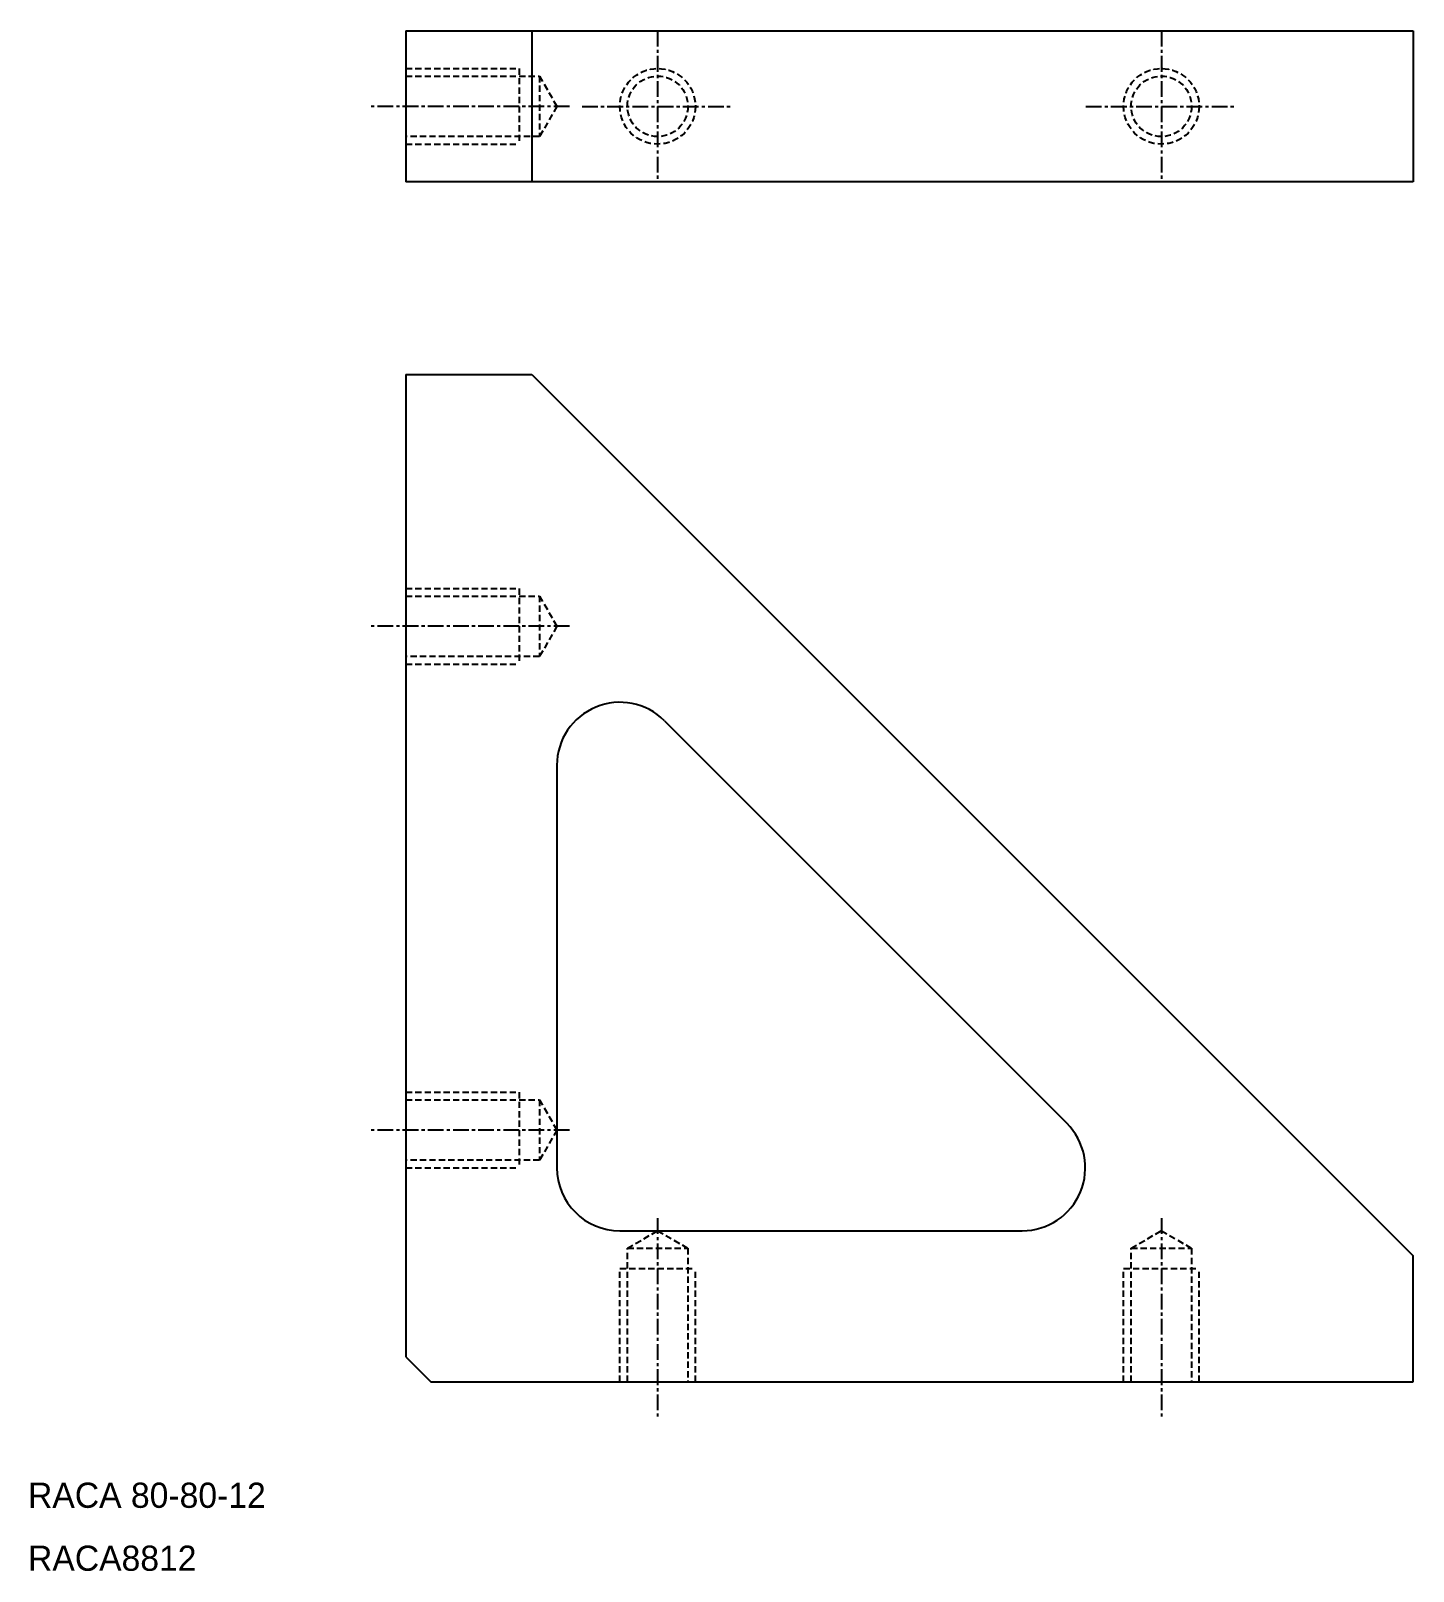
# Model space of a CAD drawing. Extents: x 8410 to 8519, y -290 to -168.
import ezdxf

# ---------------------------------------------------------------- set-up
doc = ezdxf.new("R2010")
doc.units = 0
doc.linetypes.add('CENTER', pattern=[2, 1.25, -0.25, 0.25, -0.25])
doc.linetypes.add('DASHED', pattern=[0.75, 0.5, -0.25])
doc.layers.get('0').update_dxf_attribs({"linetype": 'CONTINUOUS'})
doc.layers.add('CENTER', color=1, linetype='CENTER')

msp = doc.modelspace()

# ---------------------------------------------------------------- linework, layer by layer
at = {"color": 7, "linetype": 'CONTINUOUS'}
for p, q in [((8439.33, -167.77), (8439.33, -179.77)), ((8439.33, -167.77), (8519.33, -167.77)), ((8449.33, -167.77), (8449.33, -179.77)), ((8519.33, -167.77), (8519.33, -179.77)), ((8519.33, -179.77), (8439.33, -179.77)), ((8439.33, -195.05), (8449.33, -195.05)), ((8439.33, -195.05), (8439.33, -273.05)), ((8449.33, -195.05), (8519.33, -265.05)), ((8459.87, -222.56), (8491.83, -254.52)), ((8451.33, -226.09), (8451.33, -258.05)), ((8456.33, -263.05), (8488.29, -263.05)), ((8519.33, -275.05), (8519.33, -265.05)), ((8439.33, -273.05), (8441.33, -275.05)), ((8441.33, -275.05), (8519.33, -275.05))]:
    msp.add_line(p, q, dxfattribs=at)
at = {"color": 3, "linetype": 'DASHED'}
for p, q in [((8439.33, -170.77), (8448.33, -170.77)), ((8448.33, -170.77), (8448.33, -176.77)), ((8439.33, -171.37), (8449.95, -171.37)), ((8449.95, -171.37), (8451.33, -173.77)), ((8449.95, -171.37), (8449.95, -176.17)), ((8451.33, -173.77), (8449.95, -176.17)), ((8449.95, -176.17), (8439.33, -176.17)), ((8439.33, -176.77), (8448.33, -176.77)), ((8439.33, -212.05), (8448.33, -212.05)), ((8439.33, -212.65), (8449.95, -212.65)), ((8448.33, -212.05), (8448.33, -218.05)), ((8449.95, -212.65), (8451.33, -215.05)), ((8449.95, -212.65), (8449.95, -217.45)), ((8451.33, -215.05), (8449.95, -217.45)), ((8449.95, -217.45), (8439.33, -217.45)), ((8439.33, -218.05), (8448.33, -218.05)), ((8439.33, -252.05), (8448.33, -252.05)), ((8439.33, -252.65), (8449.95, -252.65)), ((8448.33, -252.05), (8448.33, -258.05)), ((8449.95, -252.65), (8451.33, -255.05)), ((8449.95, -252.65), (8449.95, -257.45)), ((8451.33, -255.05), (8449.95, -257.45)), ((8449.95, -257.45), (8439.33, -257.45)), ((8439.33, -258.05), (8448.33, -258.05)), ((8456.93, -264.44), (8459.33, -263.05)), ((8459.33, -263.05), (8461.73, -264.44)), ((8496.93, -264.44), (8499.33, -263.05)), ((8499.33, -263.05), (8501.73, -264.44)), ((8456.93, -275.05), (8456.93, -264.44)), ((8456.93, -264.44), (8461.73, -264.44)), ((8461.73, -264.44), (8461.73, -275.05)), ((8496.93, -275.05), (8496.93, -264.44)), ((8496.93, -264.44), (8501.73, -264.44)), ((8501.73, -264.44), (8501.73, -275.05)), ((8456.33, -275.05), (8456.33, -266.05)), ((8456.33, -266.05), (8462.33, -266.05)), ((8462.33, -275.05), (8462.33, -266.05)), ((8496.33, -275.05), (8496.33, -266.05)), ((8496.33, -266.05), (8502.33, -266.05)), ((8502.33, -275.05), (8502.33, -266.05))]:
    msp.add_line(p, q, dxfattribs=at)
for centre, radius in [((8459.33, -173.77), 3), ((8499.33, -173.77), 3), ((8459.33, -173.77), 2.4), ((8499.33, -173.77), 2.4)]:
    msp.add_circle(centre, radius, dxfattribs=at)
at = {"color": 7, "linetype": 'CONTINUOUS'}
for centre, start, end in [((8456.33, -226.09), 45, 180), ((8488.29, -258.05), 270, 45), ((8456.33, -258.05), 180, 270)]:
    msp.add_arc(centre, 5, start, end, dxfattribs=at)
at = {"layer": 'CENTER', "color": 1, "linetype": 'CENTER'}
for p, q in [((8459.33, -167.77), (8459.33, -179.77)), ((8499.33, -167.77), (8499.33, -179.77)), ((8452.33, -173.77), (8436.33, -173.77)), ((8453.33, -173.77), (8465.33, -173.77)), ((8493.33, -173.77), (8505.33, -173.77)), ((8452.33, -215.05), (8436.33, -215.05)), ((8452.33, -255.05), (8436.33, -255.05)), ((8459.33, -262.05), (8459.33, -278.05)), ((8499.33, -262.05), (8499.33, -278.05))]:
    msp.add_line(p, q, dxfattribs=at)

# ---------------------------------------------------------------- texts
at = {"color": 7, "linetype": 'CONTINUOUS'}
for s, p in [('RACA 80-80-12', (8409.33, -285.05)), ('RACA8812', (8409.33, -290.05))]:
    msp.add_text(s, height=2, dxfattribs=at).set_placement(p)

doc.saveas('drawing.dxf')
